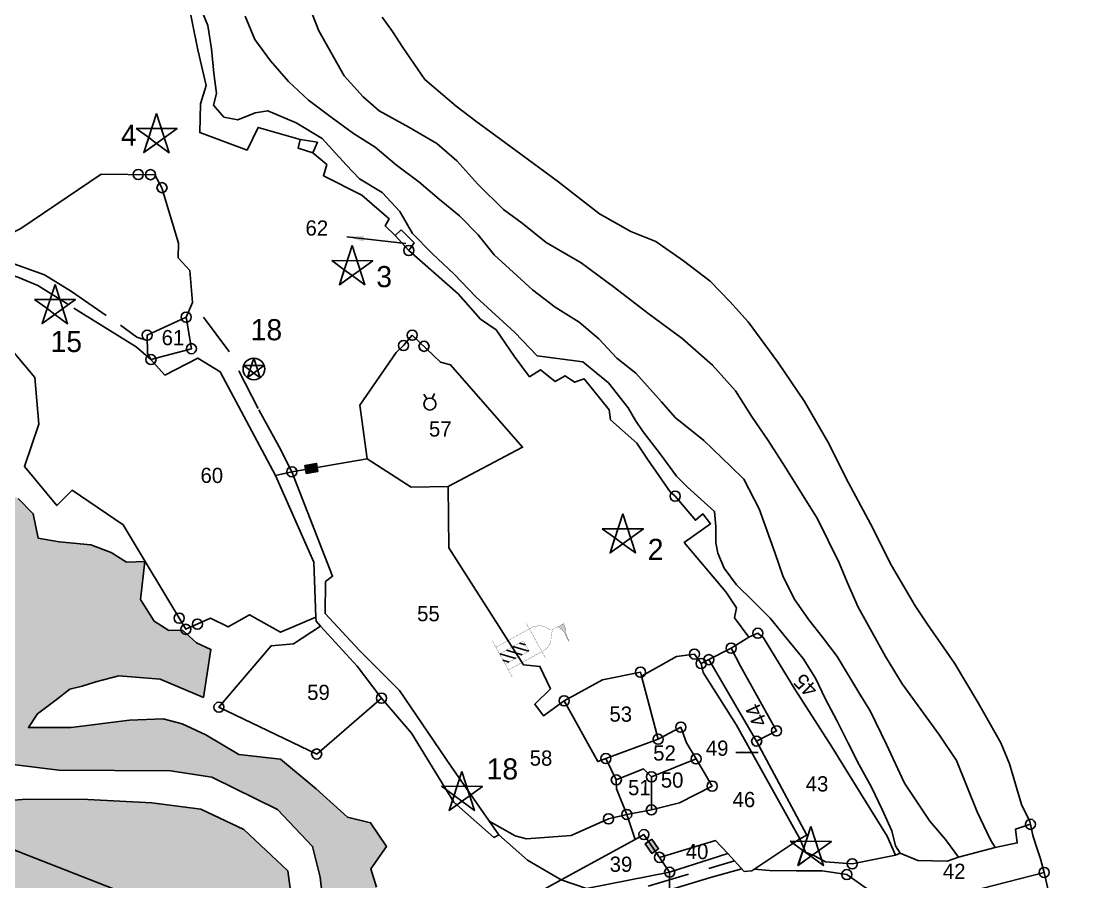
# Model space of a CAD drawing. Header units: metres. Extents: x 309629 to 311632, y 1912406 to 1914453.
# Drawn here: x 310911.5 to 311237.4, y 1912786.3 to 1913049.1 of the extents above; entities that cross this region are included whole.
import ezdxf

# ---------------------------------------------------------------- set-up
doc = ezdxf.new("R2010")
doc.units = ezdxf.units.M
doc.linetypes.add('DASHED', pattern=[0.75, 0.5, -0.25])
for name, color, linetype in [('LINE_CARTTRACK', 2, 'DASHED'), ('LINE_FOOTPATH', 1, 'DASHED'), ('LINE_WATER', 4, 'Continuous'), ('OFF', 1, 'Continuous'), ('POLY_HATCH', 12, 'Continuous'), ('POLY_PARCEL', 6, 'Continuous'), ('POLY_ROAD', 30, 'Continuous'), ('POLY_WATER', 4, 'Continuous'), ('SYM_ARROW', 1, 'Continuous'), ('SYM_STONE', 1, 'Continuous'), ('SYM_WELL', 1, 'Continuous'), ('SYM_WORSHIP', 1, 'Continuous'), ('TEXT_MAPOUT', 7, 'Continuous'), ('TEXT_PARCEL', 7, 'Continuous'), ('VILLAGE BOUNDRY', 15, 'Continuous')]:
    doc.layers.add(name, color=color, linetype=linetype)
doc.styles.add('TEXT_MAP', font='')
doc.styles.get('TEXT_MAP').set_extended_font_data('Kruti Dev 050')
doc.dimstyles.get("Standard").update_dxf_attribs({"dimtxt": 0.18, "dimasz": 0.18, "dimexe": 0.18, "dimexo": 0.0625, "dimgap": 0.09, "dimtad": 0, "dimtih": 1, "dimtoh": 1, "dimdec": 4, "dimzin": 0, "dimdsep": 46, "dimtxsty": 'Standard', "dimcen": 0.09, "dimadec": 0, "dimazin": 0, "dimtfac": 1, "dimtdec": 4, "dimtofl": 0, "dimtmove": 0, "dimatfit": 3, "dimfxl": 1, "dimtolj": 1, "dimtzin": 0, "dimarcsym": 0})

# ---------------------------------------------------------------- blocks, each defined once
blk = doc.blocks.new('STONE')
blk.add_circle((0, 0), 0.8510231522929323)
blk = doc.blocks.new('STONESQUAREFILLED')
blk.add_hatch(color=256).paths.add_polyline_path([(0.6958872628347379, -0.481363590938571), (0.6958872628347378, 0.481363590938571), (-0.6958872628347379, 0.481363590938571), (-0.6958872628347379, -0.481363590938571)])
blk.add_lwpolyline([(-0.6958872628347379, 0.481363590938571), (0.6958872628347379, 0.481363590938571), (0.6958872628347379, -0.481363590938571), (-0.6958872628347379, -0.481363590938571)], close=True)
blk = doc.blocks.new('TEMPLE')
at = {"linetype": 'Continuous'}
blk.add_hatch(color=256, dxfattribs=at).paths.add_polyline_path([(0.2823070738278357, 5.694702453576042), (0.5997007943876049, 5.747528817597754), (0.9523601482808548, 5.71231099857016), (1.393183585423969, 5.729920272603636), (0.4939023840613679, 5.853181545622647), (0.2117758071981335, 6.011659908611307), (-0.1408835466578644, 6.064486272633076), (-0.1493116005539843, 5.551076389589156), (-0.08798509672284283, 5.5538326355815)])
h = blk.add_hatch(dxfattribs=at)
h.set_pattern_fill('ANSI31', color=256, scale=3.600000000000001, style=0)
h.set_pattern_definition([(45, (-94.63405291644858, -100.6524758033455), (-0.3181980515339464, 0.3181980515339465), [])])
h.paths.add_polyline_path([(-0.5113554589450366, 2.324357100333998), (-0.5113554589450366, 0), (0.4937226423062349, 0), (0.4937226423062349, 2.324357100333998)])
at = {"linetype": 'Continuous', "const_width": 0.01800000000000001}
for points in [[(-0.1585163633152824, 4.990351905506088), (-0.1408835466578644, 6.064486272633076), (0.2117758071981335, 6.011659908611307), (0.4939023840613679, 5.853181545622647), (1.393183585423973, 5.729920272603636), (0.9523601482808566, 5.71231099857016), (0.5997007943876049, 5.747528817597754), (0.2823070738278339, 5.694702453576042), (-0.08798509672284283, 5.5538326355815), (-0.1493116005696358, 5.551076389588445)], [(-1.163775716759265, 3.275230194441974), (-1.163595975004139, 3.687303537316609), (-0.9696334814280299, 4.21556644840166), (-0.6346069441922033, 4.550132448412455), (-0.3348460402525966, 4.726220085434591), (-0.1585163633152824, 4.990351905506088), (0.05307894691825155, 4.796655723489835), (0.458636750765141, 4.497306084390743), (0.6878648776374767, 4.356436266396202), (0.8818273712508393, 4.092304446343348), (1.022891414873303, 3.757738446313908), (1.05797730643302, 3.275230194441974)], [(-1.780928830839695, 3.275230194441974), (1.745663197543468, 3.275230194441974)], [(-1.163775716759265, 0), (-1.163775716759265, 3.275230194441974)], [(1.05797730643302, 0), (1.05797730643302, 3.275230194441974)], [(-0.5113554589450366, 0), (-0.5113554589450366, 2.324357100333998), (0.4937226423062349, 2.324357100333998), (0.4937226423062349, 0)], [(-1.780928830839695, 0), (1.780928830839695, 0)]]:
    blk.add_lwpolyline(points, dxfattribs=at)
blk = doc.blocks.new('STONE_CRL_STAR')
for points in [[(-0.0002492065322634573, 0.4291318961297179), (-0.2508818277941671, -0.3413137852373325), (-0.0003520113360977462, -0.159578040554095), (0.2497830573945414, -0.3413204510365517)], [(-0.4052153149589799, 0.1345398071292152), (0.4045207586591459, 0.134599435733378), (-0.2512148547738491, -0.3415828411341977), (-0.1555405012525313, -0.0468012010423422)]]:
    blk.add_lwpolyline(points, close=True)
blk.add_lwpolyline([(-0.1555405012525313, -0.0468012010423422), (-0.0003520113360977462, -0.159578040554095)])
blk.add_circle((0, 0), 0.4273491588586462)
blk = doc.blocks.new('STONE_STAR')
for points in [[(0.01067227488590028, 0.6384779405063341), (-0.3652766570069552, -0.517190581544412), (0.01051806768014885, -0.2445869645193852), (0.3857206707761076, -0.5172005802432409)], [(-0.5967768877541744, 0.19658980700558), (0.6178272226730144, 0.1966792499116536), (-0.3657761974764782, -0.5175941653895393), (-0.2222646671945014, -0.0754217052519266)]]:
    blk.add_lwpolyline(points, close=True)
blk.add_lwpolyline([(-0.2222646671945014, -0.0754217052519266), (0.01051806768014885, -0.2445869645193852)])
blk = doc.blocks.new('MOTWELL')
for points in [[(-1.535137227515406, 2.962388380395851), (-0.8017610100267945, 1.5471760161806)], [(1.535137227515406, 2.962388380395851), (0.8017610100267945, 1.5471760161806)]]:
    blk.add_lwpolyline(points)
blk.add_circle((0, 0), 1.742576925774983)
blk = doc.blocks.new('TEXTARROW')
blk.add_leader([(0.0413775686624831, -0.01204078214539095), (8.67844727001193, -0.01204078214539095)], dimstyle='Standard', override={"dimtxt": 2.5, "dimasz": 2.5, "dimexe": 1.25, "dimexo": 0.625, "dimgap": 0.625, "dimtad": 1, "dimtih": 0, "dimtoh": 0, "dimzin": 8, "dimcen": 2.5, "dimtofl": 1})
blk = doc.blocks.new('235')
at = {"layer": 'POLY_HATCH'}
h = blk.add_hatch(dxfattribs=at)
h.set_pattern_fill('ZIGZAG', color=256, style=0)
h.set_pattern_definition([(0, (0, 0), (3.175, 3.175), [3.175, -3.175]), (90, (3.175, 0), (-3.175, 3.175), [3.175, -3.175])])
h.paths.add_polyline_path([(110.5795165405653, 133.3864538995901), (116.4784760375178, 129.8484268918889), (121.7962595313056, 125.9043965786736), (126.7653345400904, 121.7283645563425), (131.4438215472933, 116.8563274066639), (136.9359578420303, 112.1002917406661), (139.5803201888452, 107.8082594929001), (140.0743226746386, 105.5462425144592), (144.9271624827911, 101.6602123139612), (149.8090610911013, 97.02017687339844), (150.1868283762619, 94.87416012039239), (151.9594238352256, 90.93012980717704), (153.8482544948224, 87.39210279947588), (156.8994400438528, 84.43407943544139), (159.6019199909838, 79.9100454785595), (162.4787527390645, 75.3860115216778), (164.3094657983447, 71.55798269214327), (163.9898189966038, 67.72995386260892), (163.0889933085946, 63.95992514579211), (161.2582802493148, 61.17590337815585), (160.2412193606724, 58.56588320691819), (154.865318266568, 55.37585939201379), (149.1407115705651, 52.99784092989194), (148.356121083189, 51.72183090063187), (141.149509812908, 46.50179055815623), (134.8437242306364, 44.18177346699804), (127.3755808758278, 42.8477633250204), (129.4387643363739, 37.51172275710995), (129.9037080220096, 32.05968196376487), (133.5941900576239, 32.52368538199667), (140.7136249274307, 33.33569073477882), (145.8570527371654, 33.79969415301048), (149.8381256574668, 33.33569073477884), (152.2500147199119, 33.62569255661224), (154.8362594664099, 34.14769608756134), (156.11485243958, 36.23571272784994), (157.625915814016, 38.1497277717401), (162.0138119365324, 38.67173130268928), (165.5880587715147, 37.33772116071164), (169.1041880061802, 35.30770589138662), (171.632315152362, 35.19170440770563), (174.3347950994935, 33.68369266932952), (178.4321032204285, 33.27768936381537), (184.1567099164304, 32.87168605830107), (187.0335426645111, 34.20569620027865), (188.8642557237913, 36.98971796791484), (188.6027265223674, 39.65773825187011), (189.2420230089524, 43.19576525957102), (190.8402627838627, 45.74778531809149), (191.8573236725051, 49.22781221307507), (191.7120296717139, 53.0558410426095), (190.5787306993352, 55.4918596174486), (189.0967261250576, 57.28987317765787), (187.0335426645111, 60.36389676712746), (182.878125592571, 58.73988606156261), (182.209770305828, 60.36389802537359), (180.814942132025, 62.97391693836512), (179.9722340443323, 64.1919255966618), (179.3619963579054, 65.40993425495836), (178.6355234708458, 66.62794291325508), (180.989294932974, 66.45394131685657), (183.5755396794726, 66.45394131685657), (186.1036668256542, 67.4399482660374), (187.2950833983496, 69.12196160081183), (187.6147302000904, 73.70399692865705), (187.7600242008816, 78.05403054738669), (187.382256915721, 80.25804741311028), (186.0746080254962, 84.0860762426446), (184.3020125665325, 86.63809504291883), (178.2868207520501, 92.84414233457505), (176.2321872741718, 93.29336979119807), (176.2321872741718, 94.17325991629747), (176.8925324009383, 97.03290494860467), (177.1126474431935, 101.6523314458163), (176.0120722319166, 107.1516480681273), (173.150578764948, 111.9910467929374), (176.0120722319164, 111.5511011230349), (179.0936807411404, 111.111156667838), (181.9551742081089, 108.4714838631289), (183.2758644616415, 104.5119764781239), (182.615519334875, 100.5524678784131), (179.7107077260116, 94.64215589478431), (185.4856103427579, 93.28210019964204), (189.7628789221267, 99.22595241805222), (190.0287619840001, 107.1973197789548), (186.5722696855305, 111.7144292053288), (180.7228215007904, 114.6372632159932), (174.6074881718241, 116.4972493789292), (169.2898081931835, 118.8886594657295), (163.7062430703168, 119.1543714276615), (163.7062430703168, 123.6714808540355), (162.3768235962443, 129.2514381281378), (157.3250266794771, 134.0342583017384), (152.5391149069355, 136.4256696032442), (148.0190861962674, 138.0199425895426), (143.2331744237258, 138.2856545514746), (139.2449139191569, 137.4885186656782), (137.1178410947598, 137.7542306276105), (138.447262651184, 142.8027639778486), (135.5225364764617, 146.522735089015), (131.0025098481458, 148.3827212519509), (128.8754370237486, 150.2427074148868), (129.4072052298479, 153.4312533874836), (130.7366247039201, 156.8855137514233), (131.4141825542026, 162.249749052354), (130.6895760376817, 167.4997546659388), (125.4361761899654, 172.3876905917714), (120.3639284919673, 174.741142347455), (114.5670721950962, 175.465280508254), (106.958700648099, 175.8273501960061), (99.71263131818615, 175.8273501960061), (95.00268791962458, 175.465280508254), (91.92310762147076, 176.1894198837583), (91.56080540438643, 183.7928760383215), (90.1115902889926, 189.0428828666118), (86.12625340695196, 193.0256457877695), (81.77861222547469, 195.0170278557009), (75.43830156180087, 195.7411660164998), (70.36605386380272, 195.7411660164998), (65.65611046524165, 194.6549581679488), (62.395378017369, 193.9308187924444), (61.85192365056652, 199.7239289376573), (58.77234543476492, 204.6118660781956), (54.78700647037203, 207.6894559946782), (50.07706307181047, 208.4135941554771), (42.81413509221235, 206.2350056609159), (41.91330940420359, 204.6689938098227), (40.54754003055861, 204.3209906170257), (38.77494745469856, 202.8709789913674), (37.99035696732226, 201.5949689621071), (36.97329607868005, 199.7389552891804), (35.89811470661787, 196.8389332961094), (34.91008378709876, 195.7369261214938), (41.1286929688959, 191.5028939864451), (46.62082926363288, 187.4428634477949), (51.73519827320933, 183.904836440094), (58.85463314301526, 176.8867837956552), (60.54005220150424, 174.7987684136129), (61.6442894906213, 173.5807597553162), (63.7655905514839, 170.2167343440135), (66.2356000973491, 168.9987244274707), (70.94314590471004, 165.1706955979364), (75.24386562675187, 160.4146599319385), (78.7890507784723, 156.2386279096074), (81.43341312528719, 155.3686211858615), (89.45367656620601, 150.3805825525019), (96.31158223458758, 144.0005336644472), (102.8788999013873, 138.8964948056528), (104.9130245617748, 136.5764777144943)])
h.paths.add_polyline_path([(135.2908206499444, 130.468751567078), (137.9321990746573, 132.0085608043837), (141.6741527106476, 132.4485064742862), (146.5166794755628, 131.348642906883), (149.3781729425311, 129.3688892143803), (153.1201265785212, 125.629352842268), (155.5413899609789, 117.4903646299538), (155.101159876468, 111.7710745653387), (163.0252951506068, 109.5713474305324), (165.8867886175753, 108.691457305433), (168.9683971267991, 106.0517845007239), (171.1695454670016, 102.0922759010132), (170.7293153824908, 99.01265864110749), (170.0689723380765, 95.2731234837006), (172.4902357205342, 92.41347845139329), (176.0120722319166, 89.99377908898828), (178.8735656988852, 87.13413405668075), (181.5149441235981, 83.17462545697006), (182.615519334875, 77.2353631647568), (181.7350591658533, 71.29610087254332), (177.5528775277048, 68.21648361263762), (177.3327624854492, 65.13686635273164), (179.313795783396, 60.51743985552001), (180.4143709946729, 54.57817756330677), (179.9741409101621, 49.51880661089831), (177.1126474431935, 44.89938011368672), (169.6287422535656, 41.15984374157438), (162.1448370639373, 42.25970730897781), (163.6856402773734, 42.91962520647854), (167.2074788711078, 44.01948877388189), (170.5092003402351, 45.77927023878595), (174.0310389339697, 48.63891527109358), (175.7919571896609, 52.15847820090174), (176.0120722319166, 55.45806890311154), (175.1316141452471, 61.39733119532484), (173.5908088494589, 68.21648361263759), (174.9114991029915, 69.31634718004084), (177.1126474431935, 71.95601877004422), (177.9931076122157, 75.47558169985264), (177.5528775277048, 78.77517240206242), (176.6724173586827, 82.2947353318707), (174.2511539762254, 85.81429826167887), (171.3896605092568, 89.33386119148736), (166.9873638288527, 90.65369698648897), (164.3459854041398, 92.63345067899172), (164.566100446395, 95.71306915360307), (164.3459854041398, 99.67257653860818), (162.8051801083516, 102.7521950132195), (159.2833435969692, 106.9316758405287), (153.1201265785212, 109.1314017606298), (149.5982879847866, 111.3311288954364), (151.1390932805746, 111.9910467929374), (152.4597814517549, 114.8506918252447), (152.4597814517549, 117.7103368575522), (150.4787481538083, 122.7697078099607), (147.3971396445845, 125.4093806146695), (142.3344978374139, 127.1691620795737), (135.5109356921998, 127.6091077494762), (134.8505926477858, 128.4889978745755), (134.6304776055304, 128.928943544478)], flags=16)
h.paths.add_polyline_path([(116.7408938270109, 179.2670098002411), (121.6319893752907, 178.5428704247367), (129.4215130720061, 174.741142347455), (133.5880021037651, 170.3963097385454), (134.4937607700042, 166.7756152904344), (135.0372172191592, 162.2497490523543), (135.3995194362433, 158.9911242919952), (134.7248852084888, 155.5569515123518), (138.447262651184, 155.2912395504195), (139.3478613199932, 157.3986364551868), (139.8418638057869, 161.0526636883226), (141.0332803784818, 162.2126722339017), (141.1785743792734, 165.634699016168), (140.51021909253, 167.7807157691741), (142.3409321518102, 170.4487347948832), (140.4521014922134, 173.2327565625194), (137.6915039447658, 173.8707615771493), (134.0010219091504, 177.2347869884521), (129.7293581041636, 180.7148138834357), (124.8184006956949, 181.2368174143849), (120.8954453757101, 183.5568345055433), (118.076730227946, 184.8328445348034), (115.8402202649125, 185.4134741214855), (111.8548833828719, 185.2324392776095), (104.9711183523955, 184.3272662729344), (99.89887065439734, 184.3272662729344), (100.9857793880026, 185.9565786531139), (103.1596010199173, 187.585889818588), (104.7899662026771, 188.8531337257205), (106.2391792357189, 189.2152021987672), (107.869544418479, 189.7583067303954), (110.5868204171961, 190.4824448911943), (115.4779180478281, 190.1203764181475), (120.6048573741277, 187.9648682369902), (121.4475654618204, 193.6489119976973), (119.7330904862765, 194.4029172377623), (118.0767331110496, 195.9109289761382), (116.4784933361388, 195.8529276051747), (114.7058978771752, 196.9549360380365), (113.1076581022644, 199.5069560965567), (113.6016605880582, 204.0309900534387), (111.422241926879, 203.9149885697577), (109.5915288675987, 205.0749971153369), (107.1796398051533, 205.9450038390828), (103.4310401692219, 206.2930070318796), (100.9610335064599, 206.6990103373939), (100.3507958200335, 209.5990323304648), (98.57820036106979, 211.397045890674), (96.1081908152046, 212.5570544362533), (93.63818126933938, 213.3110596763181), (90.64511332062557, 211.8030479379422), (87.0127488853268, 214.5290695928609), (85.41450911041599, 217.2550899895337), (83.46756085050309, 220.0391117571696), (81.23002458900737, 222.3011287356105), (78.23695664029356, 221.4311220118648), (75.88318517816452, 221.8371253173789), (73.12258763071712, 222.0691270264947), (69.75175239684268, 219.1691050334239), (65.59632667559202, 220.0391117571696), (60.74348686743989, 219.9231102734886), (56.18123506087021, 219.5751070806919), (52.72322630962466, 218.47309864783), (51.47369213661297, 217.9510951168811), (50.10792276296758, 216.1530815566714), (46.50461712782759, 211.6870477125073), (45.08073015386663, 210.4110376832473), (45.18596544117828, 209.3187683748574), (50.62051743861293, 210.9480795403315), (54.60585432065363, 211.1291143842075), (58.41004113532836, 209.6808368479042), (60.76501283460924, 207.6894559946782), (62.39537801736893, 204.9739357659479), (63.84459313276302, 202.2584143225118), (66.01841268232558, 198.8187559329824), (69.27914304784531, 197.7325480844313), (75.98175801095562, 200.9911716300846), (80.5105513421513, 201.896345849465), (86.66970777375445, 201.5342761617128), (91.37965325466826, 198.6377210891064), (94.45923147046983, 194.8359930118247), (95.90844658586366, 191.39633340759), (96.08959873558206, 187.4135704864323), (95.72729443614548, 184.3359805699497), (96.08959873558206, 180.172182804916), (103.5168181328609, 179.2670098002411)])
h.paths.add_polyline_path([(206.2476870641485, 103.2116367058561), (205.7159188580495, 101.8830744667847), (204.1206163221036, 95.77169326881769), (201.9935434977065, 103.2116367058561), (198.5370511992369, 107.7287449175246), (196.6758635190654, 108.2601688413888), (195.3464419626412, 106.4001838931583), (195.8782101687402, 103.211636705856), (195.8782101687402, 99.2259524180522), (193.4852542824696, 96.03740523075004), (189.561681343107, 92.32213880362588), (192.3803964908711, 90.2921235343008), (195.4896996402177, 89.8861202287867), (198.4827675889314, 90.35012364701834), (207.1132658331733, 90.75612695253244), (211.4430443553738, 90.75612695253244), (212.1695172424334, 93.13414541465458), (213.5352866160783, 94.87415886214629), (215.8890580782067, 95.80216569860953), (215.9471756785233, 99.97819772094087), (213.0994017306012, 105.9522433034812), (208.6824468079263, 114.6523092826941), (207.8397387202335, 116.6823245520193), (200.6331245668489, 121.9603650072122), (195.7802847586968, 122.5403699091248), (191.0436801511778, 124.1063817602183), (189.4163786930053, 125.324391676761), (185.086600170805, 127.7604102516004), (182.3260026233575, 129.7904242626794), (181.2508212512949, 130.6604309864253), (174.3057420655418, 136.2284745216975), (173.8698571800646, 139.1284965147686), (170.4118455457156, 139.7085001584351), (167.6221891981094, 142.7825237479046), (164.222295164077, 147.2485575920689), (161.2873448156797, 147.7705611230181), (162.7693493899574, 152.6425995309428), (159.0788673543425, 152.1205959999938), (155.6789733203095, 153.7446079638046), (150.0706018249393, 154.6726148002679), (145.5664705017898, 153.5706063674063), (143.3870518406106, 153.5126062546888), (142.4355210734007, 150.5084193768191), (147.4873179901681, 147.8512961133813), (154.6661877313327, 145.7255979885131), (160.7815189779467, 139.6142167905464), (165.035664626741, 133.7685463398064), (167.6945035748854, 126.3286029027679), (171.9486492236801, 124.2029047778997), (178.0639804702937, 128.7200129895682), (186.5722696855305, 123.4057676773978), (193.7511394266954, 119.4200846042993), (200.3982388794084, 116.2315374169971), (203.3229629717785, 112.511565091125), (205.1841506519499, 108.7915939799586), (206.2476870641485, 105.0716216540866)])
h.paths.add_polyline_path([(72.72189678964241, 317.213082668605), (76.20999360899532, 319.845810407402), (77.14797096868188, 323.8241556085477), (76.64967265867608, 327.7439961402854), (75.90551481475813, 331.6699655888281), (74.53453278998904, 333.7063777813798), (71.25055104899724, 335.1064118715226), (69.09778296090725, 333.7729101655844), (72.00910057163105, 328.5251270954766), (70.79220724725272, 323.6606993645335), (66.96768626307191, 317.9276236075806), (63.83853348777964, 313.4106538723364), (57.92790995928676, 309.4148741674015), (56.54181328297501, 308.2618053369047), (63.01970861167457, 305.7460869369233), (65.21809232766459, 307.6767548680882), (67.12335379409751, 310.3094838651314), (68.73549877718006, 312.5326764015815), (71.34424326337832, 314.1123137998072)], flags=17)
h.paths.add_polyline_path([(29.65104641019026, 269.6589102882619), (29.21612448128151, 263.7865448321715), (28.52536748035708, 257.7099245101965), (28.34628062346383, 253.1652263774389), (28.57653391813936, 251.8375615705977), (28.14161487233423, 247.3439280979956), (28.32070172922792, 244.6375338241572), (28.6021243447895, 241.2162443741116), (29.19055135325242, 236.6715462413544), (28.90913162079414, 231.8715273243122), (28.98588271901964, 226.6119314988557), (28.6532994318824, 221.50552839562), (28.26954394075574, 216.1948679100071), (28.54908965594041, 215.5312638782555), (31.71476036177984, 216.81837541295), (33.79952337096819, 217.3195300506992), (34.83389284569249, 218.9708969659658), (37.1525066750719, 222.7775859003707), (37.98058110909528, 225.4257166992415), (38.64304190572511, 229.5634225908591), (38.47742826833178, 235.3562096244182), (37.15250667507189, 240.1559482157534), (35.49635364232108, 245.4522098134951), (33.17774189529273, 250.0864399262245), (31.19035950540298, 253.2310961609128), (32.68089681840816, 253.0655876823068), (34.99950856543683, 252.0725380253775), (38.31181254858615, 249.5899157051127), (40.29919493847592, 247.2728006487478), (42.12096160862005, 242.8040790146242), (43.61149892162553, 236.8457835024594), (42.61780668550455, 225.0947009567356), (39.74617853013342, 218.749042085869), (44.40674704909497, 216.2918283552954), (45.72577554882672, 218.5150208917455), (48.62763940147896, 221.5572850911356), (49.47767922136745, 225.0675891622802), (48.80350871486826, 227.0567617628528), (49.57364609129468, 236.0182423241358), (48.74556957491927, 244.2936528926655), (41.78973225148138, 252.4035549825892), (36.65565951583538, 254.7206700389538), (44.27395971825537, 253.5621119034188), (49.57364609129469, 249.9209314476186), (51.72664211857774, 245.9487352493124), (52.55471863495314, 241.1489966579773), (52.72033435469871, 237.0112919810651), (52.22348927781422, 231.8805376472238), (52.09271514567412, 228.2644970258508), (55.01760007348368, 229.3384602269568), (55.9848870633331, 230.9766022945906), (58.44707474940788, 234.6624216322048), (58.53500940610229, 236.7100989021853), (58.91606342925115, 238.406746897473), (59.61954644901652, 244.4912740380068), (59.12124813901028, 247.0069924379882), (58.35914297581667, 248.6451345056219), (56.83493264942859, 250.4587918397251), (54.16756601980209, 252.7404903038291), (51.91056016038284, 253.910591241462), (57.50910315592771, 256.1337837779122), (59.35574247893187, 259.5270785102411), (61.55412331181877, 265.0265551819587), (62.05242162182503, 268.302839317226), (59.97128795889876, 270.175001320737), (59.03331059921219, 275.908499186578), (56.68837008309811, 279.3602985883149), (54.69517107686715, 283.0461191841753), (52.29160841732482, 284.5672506547471), (53.61063980016022, 287.3754936600137), (56.10213711639745, 289.0721403970551), (58.06602360936267, 292.6994550652616), (56.74699510963045, 296.7948108634689), (58.59363443263464, 299.1935186663886), (56.62974793966945, 302.7038227375333), (53.8744437702444, 306.4481467445553), (50.10502489752719, 303.8555280156514), (47.67123824877081, 300.9021247272218), (43.84671726459038, 298.4699102543975), (37.06688451616294, 296.558885811884), (29.90687283289525, 293.046235242839), (29.62545310043696, 289.8292019169228), (29.49753556442924, 286.0504636205281), (28.90911432217307, 281.8632143341201), (29.24170337551733, 277.6759637894663), (29.36962379462831, 272.0078557157507)])
h.paths.add_polyline_path([(67.16951516420704, 368.7708582825192), (66.69126595592752, 371.3800115221868), (67.23328364738018, 374.8164565466352), (68.34920327187183, 378.6983672493666), (67.93471966366133, 382.0711752185218), (67.39270485531233, 383.5984846774973), (68.18979071324976, 384.6166914028961), (70.8361078042362, 384.9348817123466), (72.97229144535638, 386.9712939048984), (75.87367670282765, 391.2350319723739), (75.45919597772127, 395.053304361566), (75.80991398586185, 396.6442521340808), (76.98959921042295, 398.8079396954649), (80.01851855113689, 400.3988874679796), (82.34600475867305, 402.1171093510817), (84.92855624958926, 403.8989708059674), (88.59514024030791, 403.389868072391), (90.22119331466594, 404.0898857465854), (90.95451068943021, 405.1717295272776), (93.60082778041665, 405.7444705743933), (95.8007799047104, 405.1717307855238), (99.72243206191328, 404.4717143695754), (102.0499182694486, 404.598990996654), (104.3136359938119, 404.6626293101936), (106.5773537181749, 404.5353539413609), (108.0758727092904, 406.6354044474522), (109.5743917004056, 409.2445576871194), (112.1569431913227, 412.2355382915305), (115.058328448794, 416.8811037237499), (115.9191799068008, 418.4084131827253), (118.5798779180359, 424.3318382659875), (119.884646587866, 426.374400765528), (119.7567290518582, 427.344617984266), (118.3496275064637, 427.446747304577), (116.9425259610686, 427.7531327490172), (110.3675161741365, 430.5105916830117), (103.7925063872041, 433.1659225549402), (101.1573872702043, 433.9318836495486), (96.8337439922484, 430.5616576014124), (96.60349358067606, 428.6212244221826), (99.62237107190549, 424.17865435149), (101.924909784871, 417.0296900069591), (102.0016608830965, 413.7615920208877), (100.1340527483498, 411.2083917275156), (97.03842704199846, 409.5743427344798), (91.79377058533919, 407.8892303395348), (86.5491141286801, 406.2041179445899), (80.9974532791189, 403.8041091151916), (75.34345667088913, 402.3232528443762), (69.68946006266088, 401.5572930080139), (68.38469427593414, 401.0977173578456), (66.00541311405361, 397.1657875974765), (62.70511877346981, 392.9274736509132), (59.09782003998418, 387.6168144235475), (56.87204107455409, 383.1231796926995), (56.23245051141207, 378.0167765894635), (55.38819131403716, 373.6763345808351), (53.98108688553924, 371.9912221858903), (51.24363200986998, 370.3061097909418), (49.27368811645647, 369.0805730461684), (47.5084157403785, 369.284830428544), (46.81765873945419, 367.497588713288), (46.28040393498077, 365.9146043804077), (45.53847761317047, 364.0252358613334), (44.540716219345, 360.3996890289123), (43.38945262906915, 356.9273349187117), (41.11250434275762, 352.6890209721477), (38.98905825288794, 348.7060265516241), (36.71210996657192, 345.2847371015787), (35.61201281407831, 342.8336636120251), (34.9212558131544, 339.2591814397597), (34.0258272948936, 334.6123552449376), (33.7444075624353, 329.505952141701), (32.90014836506046, 325.420829659112), (32.20939136413654, 320.8250668661991), (31.36513216676074, 318.0676091904481), (30.41853721071858, 314.8505758645356), (29.90686706668792, 309.7952374214544), (30.13712036136396, 308.3654445525484), (30.46970941470819, 304.5867062561534), (30.54646051293319, 300.0420081233958), (30.00920570845986, 296.9271016012986), (29.52311734176872, 295.4973087323924), (38.63145986263321, 299.3385582804062), (45.06361058896857, 303.3343392000461), (49.06197258419509, 306.1140116685688), (51.49575923295147, 308.546226141393), (54.27722998615194, 308.7199557465947), (58.97096019026707, 313.0631946619326), (63.66469039438152, 317.5801643971782), (66.62000215862804, 326.0929138373579), (67.14152935647027, 329.0463159110818), (64.77823452556684, 331.0972270582045), (61.81308655112979, 329.1880914927315), (57.41318806875005, 327.6607832920022), (55.78713787749574, 329.3790064333496), (54.92628930259254, 331.8608843041843), (54.70310826079776, 334.0245718655688), (53.58719151940932, 336.188259426953), (52.79010854457555, 338.6064989842487), (51.54666060304862, 339.9428947608521), (51.19594547801128, 341.3429275927487), (50.46263098635018, 342.6156850558127), (52.79011719388602, 343.3793397853002), (54.28863618500123, 344.5248218795316), (55.65961820977099, 345.4157532360982), (55.69150245135734, 347.643079111022), (56.58423815095054, 352.3522828567804), (57.98710730041014, 354.8341619858616), (59.86822565814918, 355.7887303977211), (59.26244236662706, 360.1797438340291), (60.37836199111873, 361.834328661837), (62.83337939879353, 362.5343463360314)])
h.paths.add_polyline_path([(57.41819178092919, 363.8720819711409), (56.20129845655083, 364.9144596023514), (57.41819178092922, 366.4780260491667), (59.33045331419571, 368.3890517063859), (60.89502866066569, 370.9949945697067), (61.76423996295193, 374.122127463338), (61.59039686955384, 377.7704491725744), (61.76423996295195, 380.8975808515004), (62.98113120497788, 383.677254534728), (64.19802452935619, 386.804386213654), (66.80565427151078, 389.5840598968819), (68.89175681582333, 394.7959468382285), (69.68946006266106, 398.6179981526668), (70.80401626673739, 399.6603757838773), (71.67322548667156, 400.1815645994825), (73.58548701993804, 400.1815645994825), (73.06396190444794, 399.1391869682722), (72.36859369555964, 398.0968093370616), (71.67322548667154, 394.1010284174217), (69.2394388379152, 390.6264375280927), (64.89339273824453, 385.0670913763422), (64.71955172719845, 382.2874176931142), (64.89339273824454, 375.511964304952), (62.11192198504389, 368.7365109167895)], flags=16)
h.paths.add_polyline_path([(54.46288001668267, 363.6983523659392), (54.63672102772853, 360.0500318714082), (54.81056412112685, 356.9228989777766), (52.55061848341619, 349.9737159844126), (48.37841339479156, 344.5880994378643), (47.68304726825568, 341.8084257546363), (49.07378160367965, 338.5075644705087), (51.33372724139031, 329.4736262147237), (52.02909336792618, 323.5668208525701), (49.59530671916964, 318.00747470082), (44.901576515055, 312.1006681239608), (41.59858064636433, 311.5794793083555), (40.72937142643036, 312.621856939566), (41.94626475080847, 314.5328825967852), (43.68468319067706, 316.6176378592064), (46.11846983943309, 319.7447695381318), (47.33536316381149, 321.8295248005527), (48.55225648818964, 333.1219479239604), (47.33536316381149, 337.6389164445002), (45.24926061949917, 341.4609665442329), (45.24926061949918, 344.2406402274607), (47.68304726825565, 347.0203139106887), (50.81220004354804, 352.405930457237), (52.20293646132428, 366.9992148647721), (53.76751180779457, 365.4356484179566), (53.76751180779456, 365.0881892075531)], flags=16)
h.paths.add_polyline_path([(124.6606286229635, 399.8329233344163), (128.0967632679685, 406.2459621772464), (127.9628892401333, 411.1448112932973), (127.9182645641886, 413.1934209236459), (130.1941461022102, 412.837140987933), (133.9872839209801, 414.7076106504261), (138.4051700860869, 417.023430232558), (141.7520553792015, 418.9829698789788), (143.0461853971233, 424.1490289468143), (143.8048135374984, 428.6915981271525), (143.6983255148868, 430.9233162781378), (140.7238900125926, 424.5590938234621), (138.1978093483891, 421.292160477714), (133.7400200634623, 418.7677122041275), (130.6195673557783, 417.4312398030593), (127.2019296675306, 416.5402569876417), (125.2702210468067, 415.9462696587354), (124.8244435759607, 415.0552880580233), (124.5272565130442, 411.7883547122752), (124.3786640227622, 409.1154086954332), (123.6356994889997, 406.1454696214907), (120.6638392715978, 401.6905604032244), (116.9490166027856, 398.423627057476), (112.9370068710571, 395.89917878389), (111.4962137133321, 394.0433743790832), (113.3258427256969, 391.1931348933808), (115.9141027615401, 390.3024350540989), (119.0378617918268, 392.1729047165909)])
at = {"layer": 'LINE_CARTTRACK', "ltscale": 10}
for points in [[(92.69675808624633, 240.209467942945), (93.66033503661947, 240.0036688225211), (97.49054668327426, 239.2995291340681), (101.5601481795907, 237.8661011921483), (104.7477939002938, 235.9045684838886), (110.5687106686541, 231.9563545023552), (112.5216154203945, 230.5229265604353), (113.7553041539839, 230.1704556541746)], [(114.2046242043589, 227.8935004594327), (112.4334241674883, 229.4164236724662), (109.3087771413243, 231.3276617671902), (104.4454197716109, 234.3202592178538), (100.7916021631822, 236.6087157218183), (98.41032012747337, 237.5894833341943), (95.92824191036516, 238.3439201526751), (93.34537039495945, 238.6708426901337), (90.47211019242823, 239.0612306843041)], [(130.9372314316265, 214.7124614799832), (129.4174380197978, 217.6472400053692), (126.8975623158281, 222.1738571415165), (123.407542466442, 228.9386361680922), (119.0885092709796, 234.6747423781205)], [(173.3075309075712, 165.8994969101584), (183.5284833642898, 168.9155854293238)], [(184.4023766980266, 167.9776342197989), (180.6880625132767, 166.9294355222933), (175.8666028284982, 165.4624628110967)]]:
    blk.add_lwpolyline(points, dxfattribs=at)
at = {"layer": 'LINE_FOOTPATH', "ltscale": 10}
blk.add_lwpolyline([(185.8849388203603, 167.9606541224158), (187.6814509812452, 167.8173546376706), (190.8498375705803, 167.787241033504), (193.9126131956732, 167.7872397752578), (196.8245131316025, 167.3656417674481), (199.4044871279921, 165.5587915448036), (201.1395561118234, 163.3905705226825), (203.0379554586487, 160.4639945503007)], dxfattribs=at)
at = {"layer": 'LINE_WATER'}
for points in [[(132.6524098844238, 269.9962133561337), (133.889644737912, 266.8608188126163), (136.8923710833446, 261.5611692387188), (139.1861192137444, 259.0916989327811), (141.0906253070611, 257.4546339238182), (144.607705965881, 255.5401004825305), (147.9301656061593, 253.5978201980101), (150.2795230368324, 251.5722993837924), (152.7956968359103, 248.8253606455298), (155.8262249483764, 245.8287003181749), (158.0643666616065, 244.2193821524445), (160.8863743135657, 241.9441397491344), (165.0707262122137, 239.5579099728941), (169.0326553252867, 236.6722370184693), (172.9667826713271, 233.6478298478819), (177.0399246187394, 230.6789163637595), (180.6404163448656, 227.5435218202422), (183.4068175796551, 224.5191146496547), (185.3113236729714, 221.5502011655324), (187.299240833594, 218.6645282111074), (189.2871579942162, 215.5846273540551), (193.1517765980188, 209.4248256399503), (195.765260906368, 204.2361634389829), (196.6966619069754, 201.9331741924402), (198.0173049446662, 198.9920075515502), (201.2980633759466, 193.1929147994679), (203.2859805365692, 189.9742797262531), (207.7344650791006, 183.8977185418457), (209.7223793566195, 180.9010582144908), (212.1968461804927, 174.8522438733162), (213.8233230710648, 171.5503682704039), (214.3654820345887, 170.6347224437318)], [(210.0421126514652, 169.4971018711997), (208.4851445031309, 171.5503682704039), (206.6362448269842, 173.7146233007841), (203.6057167145186, 178.2096144209395), (201.4370808604226, 182.76009922756), (199.4908735581084, 186.7556471695304), (198.1424258702809, 188.9199021999107), (195.5567433289648, 193.1374248877412), (193.8329559291219, 195.4404141342839), (192.2064790385498, 197.4659349485016), (190.4548898716739, 199.9631520976718), (189.1064421838464, 202.6823439927018), (188.1472394162056, 205.4015358877318), (186.2566356479579, 210.5624512454669), (184.4216354137757, 214.0863015942391), (182.8785667074062, 215.5568855438071), (179.6534175763991, 218.609040815873), (176.2614491938825, 221.328232710903), (174.6349723033109, 223.187272465726), (171.5766395407086, 226.5723898565818), (169.3106931773418, 228.3204422384747), (167.1837614153469, 230.5956846417848), (164.8344068677775, 232.537964926305), (162.0123992158183, 234.3137641514304), (159.329409048335, 236.3670318088807), (154.7697145545681, 240.4735671237813), (152.8652084612518, 242.8320500567891), (150.6548685150547, 245.0517987736341), (148.2221057832826, 247.021825901387), (145.8171448185435, 249.0750935588371), (143.1619564180933, 251.0173738433575), (140.6179808519819, 253.1538820305052), (138.0462006357338, 254.7632001962359), (135.3910122352836, 256.6499867942912), (132.7080220678004, 258.6477607652764), (130.3308628700943, 260.8675094821215), (128.203933991203, 263.2814861015943), (126.3133302229548, 265.8064500939968), (125.1595035536693, 268.5533888322593)], [(119.6962155925348, 269.9129866671435), (120.7388294274815, 267.4435163612059), (121.1975802068027, 264.6965776229433), (121.4895117346155, 261.8109046685183), (121.8231473545297, 259.3969280490458), (121.4478076425144, 258.0095846291752), (122.7128442630355, 256.5944943660722), (124.3671229206407, 256.3170259337473), (126.3828418482963, 257.1216843874895), (127.8981059045291, 257.3991528198144), (131.2761719619771, 255.9840625567113), (134.3484041665438, 254.152769645121), (137.198213585536, 251.0451219448362), (138.7968858259715, 249.4080569358732), (141.4520742264222, 247.7709919269103), (143.5790059884166, 245.551243210065), (145.0942700446494, 242.9707855311974), (147.4158228251858, 240.6123025981899), (150.0432094586031, 238.1705791354848), (152.6149896748511, 235.4791340836873), (157.2302905857873, 231.3171050823216), (159.913280753271, 228.5424195008268), (165.2931662964093, 227.8764952632471), (168.3653985009764, 225.3792781140769), (170.7147530485458, 222.4381114731871), (171.5905505150872, 220.9397806803865), (172.4663450985254, 219.607930946981), (174.509865793214, 217.0274732681135), (176.4421765366669, 214.3915219027808), (177.7628195743578, 213.0874190126078), (180.9740663802968, 210.2294929014154), (181.1269833067372, 208.45369367629), (181.1408827487021, 206.5391602350021), (181.3772107424488, 205.2905522895401), (182.1417924915477, 203.5424999076472), (183.6014530137145, 201.5724727798945), (185.5893701743366, 199.6579393386066), (187.6050891019922, 197.6324185243889), (189.5373998454452, 195.3294292778462), (191.5253170060678, 192.9154526583736), (193.0127792952676, 190.5847165685984), (194.1944077315861, 188.1152462626608), (195.5706571864471, 185.5902822702583), (196.8634955740017, 182.9820777481582), (198.2119432618292, 180.3461263828256), (199.699405551029, 177.7101750174932), (200.9644421715502, 175.0742236521605), (202.1460706078692, 172.549259659758), (202.5492149700212, 170.8012072778652), (203.10527337551, 169.9410538794118)], [(141.3648689949123, 268.5174608728153), (142.6092424126623, 266.8477355695577), (143.8536158304123, 264.9484231314705), (146.4469328297914, 261.191541828264), (150.190510099429, 258.019064255373), (152.5014876563341, 256.2658530644264), (157.2698381164719, 252.8429165702221), (162.2055037219202, 249.2321365141561), (167.203905659489, 245.3708975367767), (170.9056548635749, 243.3046133233115), (173.8649616703251, 242.1566776491643), (177.1798041511611, 239.8816768291072), (180.3482484025658, 237.4814465483937), (182.6801399922469, 235.0812162676802), (184.8656362356005, 232.6809859869666), (188.4000731774795, 227.9431395267447), (191.5789744452727, 223.3096532571878), (194.3605148565312, 218.5509375269746), (196.8074365095827, 213.6878628643422), (199.4216675417379, 208.8665305164313), (201.9522424427896, 203.9408417525935), (204.7756109195998, 199.182124764134), (206.2918638803326, 196.927995730561), (209.4498539984529, 192.4406094498984), (212.2732224752635, 187.765378349128), (214.9711067554185, 183.048404933636), (216.0063427285131, 180.5646887652333), (217.4493994576337, 175.7642282038062), (218.442807365177, 173.7396863050626), (218.5201338200523, 173.4098229738319)], [(154.4881827815023, 173.4890867312607), (157.5682652764663, 171.7489497045742), (158.8864692085976, 171.4027546114385), (164.1939744384144, 171.8181897297984), (168.5995497515819, 173.8261215216351), (170.7514953195268, 174.3640720637907)], [(220.1682006536685, 167.728677226529), (221.109323479272, 163.7213370020092), (220.9942991821081, 161.3419785077795), (220.0950073051599, 156.9798216877737), (218.923835885229, 152.7428943284244), (218.0454580410565, 148.1720209018267), (217.8572346291771, 143.9350935424775), (218.0663749569358, 139.7607815425795), (218.8611024362117, 135.7116990033383), (219.4780606368927, 133.3949558685599), (221.7785840605134, 128.9910567338325), (223.169352824591, 126.50734056543), (226.0136324510736, 121.5816518015922), (228.5442044690217, 116.71857713896), (229.2657328335822, 114.4435763189031), (230.154570577246, 112.0224742517057), (231.8485928165733, 107.2220136902786), (232.9988530868318, 105.1139859038458), (234.7451575249956, 102.6720133084109), (237.3593856740472, 98.01765273587807), (238.2900514832627, 95.57568014044296), (238.8965555506593, 94.51123161223086)]]:
    blk.add_lwpolyline(points, dxfattribs=at)
at = {"layer": 'OFF'}
blk.add_lwpolyline([(130.9372314316265, 214.7124614799832), (129.0072413621218, 214.2658796603115)], dxfattribs=at)
at = {"layer": 'POLY_HATCH'}
for points in [[(120.6048573741277, 187.9648682369902), (121.4475654618204, 193.6489119976973), (119.7330904862765, 194.4029172377623), (118.0767331110496, 195.9109289761382), (116.4784933361389, 195.8529276051747), (114.7058978771752, 196.9549360380365), (113.1076581022644, 199.5069560965567), (113.6016605880582, 204.0309900534387), (111.422241926879, 203.9149885697577), (109.5915288675988, 205.0749971153368), (107.1796398051533, 205.9450038390828), (103.4310401692219, 206.2930070318796), (100.9610335064599, 206.6990103373939), (100.3507958200335, 209.5990323304648), (98.57820036106978, 211.397045890674)], [(96.08959873558206, 180.172182804916), (103.5168181328609, 179.2670098002411), (116.740893827011, 179.2670098002411), (121.6319893752907, 178.5428704247367), (129.4215130720061, 174.741142347455), (133.5880021037651, 170.3963097385454), (134.4937607700042, 166.7756152904344), (135.0372172191592, 162.249749052354)], [(130.7366247039201, 156.8855137514233), (131.4141825542026, 162.249749052354), (130.6895760376817, 167.4997546659388), (125.4361761899654, 172.3876905917714), (120.3639284919673, 174.741142347455), (114.5670721950962, 175.465280508254), (106.958700648099, 175.8273501960061), (99.71263131818614, 175.8273501960061), (95.00268791962458, 175.465280508254), (91.92310762147076, 176.1894198837583), (91.56080540438643, 183.7928760383215), (90.1115902889926, 189.0428828666118), (86.12625340695195, 193.0256457877695), (81.77861222547472, 195.0170278557009), (75.43830156180093, 195.7411660164998), (70.36605386380279, 195.7411660164998), (65.65611046524123, 194.6549581679487), (62.39537801736901, 193.9308187924444), (61.8519236505665, 199.7239289376573), (58.77234543476493, 204.6118660781956), (54.78700647037203, 207.6894559946782), (50.07706307181047, 208.4135941554771), (42.81413509221238, 206.2350056609159)], [(120.6048573741277, 187.9648682369902), (115.4779180478281, 190.1203764181475), (110.5868204171961, 190.4824448911943), (107.8695444184789, 189.7583067303954), (106.2391792357189, 189.2152021987672), (104.7899662026771, 188.8531337257205), (103.1596010199173, 187.5858898185877), (100.9857793880026, 185.9565786531139), (99.89887065439734, 184.3272662729344), (104.9711183523955, 184.3272662729344), (111.8548833828718, 185.2324392776095), (115.8402202649124, 185.4134741214855), (118.076730227946, 184.8328445348034)], [(141.1785743792734, 165.634699016168), (140.51021909253, 167.7807157691741), (142.3409321518102, 170.4487347948832), (140.4521014922134, 173.2327565625194), (137.6915039447658, 173.8707615771493), (134.0010219091505, 177.234786988452), (129.7293581041636, 180.7148138834357), (124.8184006956949, 181.2368174143849), (120.8954453757101, 183.5568345055433), (118.076730227946, 184.8328445348034)]]:
    blk.add_lwpolyline(points, dxfattribs=at)
at = {"layer": 'POLY_PARCEL'}
for points in [[(88.8178448833969, 238.9415546134189), (90.47211019242823, 239.0612306843041), (98.72484653740139, 243.3208258244474), (108.1953312196342, 249.8053884091928), (114.56561182716, 249.763005647201), (115.4149827670371, 248.2372262154961), (117.3897673912256, 241.6678981067673), (117.3685333339613, 239.9302048651036), (118.7487614716492, 238.4468081953905), (119.0885092709796, 234.6747423781205), (118.3453086174231, 232.9370491364568)], [(143.0276210936986, 242.7191136606336), (144.6535473115023, 240.9373906128192)], [(114.2046242043589, 227.8935004594327), (113.8011742332365, 228.6140074132934), (113.7374720614439, 230.7755282748751), (118.3453086174231, 232.9370491364568)], [(118.3453086174231, 232.9370491364568), (118.9823361015551, 229.2073660811784), (114.2046242043589, 227.8935004594327)], [(139.8343908015195, 216.2806236736799), (138.9637886874816, 222.6380379724496), (143.2215419540526, 228.8690653603296), (144.0746637288016, 229.6931018487728), (145.1066995307215, 230.9211131628526), (148.4555074269783, 227.7663521734573), (149.6658602234497, 227.4272900775229), (158.2232717940128, 217.721637581401), (149.4322827104406, 213.0595337623031)], [(133.86592352506, 197.5410525823699), (129.6983733908683, 195.7229784633569), (126.0148482839945, 197.7784228865787), (123.4667469967771, 196.3290718401283), (121.3939426198576, 197.3304419743204), (118.4761698021025, 196.0128494275948), (111.0167017057202, 208.3455121921868), (104.9699139600011, 212.4036968837927), (103.1611586169633, 210.5854205282171), (99.27959601390194, 215.1706417352148), (100.9695271293658, 220.2038438544707), (100.454627909417, 225.711379592527), (98.02535084977444, 228.6100829436741)], [(114.2046242043589, 227.8935004594327), (115.8396667954239, 226.0710416937854), (119.7467736954791, 228.1054142693918), (122.401056801431, 226.4948693137032), (129.0072413621218, 214.2658796603115)], [(130.9372314316265, 214.7124614799832), (139.8343908015195, 216.2806236736799)], [(149.4322827104406, 213.0595337623031), (145.0792577247344, 212.9323854763277), (139.8343908015195, 216.2806236736799)], [(149.4322827104406, 213.0595337623031), (149.5596928202326, 205.8120814617055), (158.4568521901256, 191.9953010523791), (160.389171582889, 191.8257700044119), (161.6419924938887, 189.1556559989285), (159.7946122132853, 187.3331972332812), (160.8350925516434, 185.9769488495438), (163.2770350849537, 187.7570248531993)], [(141.6716098531393, 187.9715440558099), (134.0288207930803, 181.3348712755433), (122.4369456737763, 186.8160543070576), (128.5761513021298, 194.1155149523936), (131.2166704719812, 194.3526817617937), (134.4196543032949, 196.4454910615179)], [(183.0222902879054, 194.0773278137162), (185.1163861010214, 195.4047774224896)], [(172.4225467783886, 190.7386073062799), (176.5360013738082, 193.0456584823978), (178.6689905362527, 193.3610189963456), (179.4721539763641, 192.2572603431438)], [(180.3725220011502, 192.7188568593478), (183.0222902879054, 194.0773278137162)], [(183.0222902879054, 194.0773278137162), (184.1331463115398, 191.9681871069404), (188.438623154354, 184.3207119445924), (186.0818042518276, 183.0855533918075)], [(179.4721539763641, 192.2572603431438), (180.3725220011502, 192.7188568593478)], [(172.4225467783886, 190.7386073062799), (172.3016016815354, 191.1900285745348), (167.8211694691408, 190.2576078107154), (163.2770350849537, 187.7570248531993)], [(174.4250275896761, 183.2644520820686), (172.4225467783886, 190.7386073062799)], [(143.5437370868061, 153.8991153920641), (140.8902986266962, 155.5281013638967), (120.4342727894505, 161.2746396924285), (95.99833303950936, 170.6912378260386), (79.1109233361135, 184.5988308901565), (69.95349179792174, 186.9891977796085), (50.97330069346708, 167.4799358111568), (45.60070363597197, 158.3688637398936)], [(163.2770350849537, 187.7570248531993), (167.2903122713296, 180.5943380765852), (168.2586196480914, 180.9567198918283)], [(174.4250275896761, 183.2644520820686), (177.1005476359956, 184.7054659897897), (177.8012772919201, 182.8406244621506), (178.926693859335, 180.9757829345115)], [(168.2586196480914, 180.9567198918283), (174.4250275896761, 183.2644520820686)], [(169.4986772916304, 178.4328172150035), (168.2586196480914, 180.9567198918282)], [(178.926693859335, 180.9757829345115), (180.8377734286269, 177.7546930231347), (176.9731375262036, 175.7627032095202), (173.6605899957522, 174.9150479696841)], [(178.926693859335, 180.9757829345115), (173.6605928788558, 178.8142620729298)], [(173.6605928788558, 178.8142620729298), (172.7050516526579, 179.7466828367492), (169.4986772916304, 178.4328172150035)], [(169.4986772916304, 178.4328172150035), (169.5199084657911, 177.3732481652085), (170.7514953195268, 174.3640720637907)], [(173.6605899957522, 174.9150479696841), (173.6605928788558, 178.8142620729298)], [(170.7514953195268, 174.3640720637907), (173.6605899957522, 174.9150479696841)], [(170.7514953195268, 174.3640720637907), (171.7497745642175, 171.4048575374118)], [(163.021439391869, 166.5720081326463), (159.0301803855687, 168.8966957668488), (155.632690859853, 171.8634891062745)], [(171.7497745642175, 171.4048575374118), (172.7933928269458, 171.9827054087684), (174.6474937616892, 169.2978753990594)], [(163.0214393918689, 166.5720081326463), (171.7497745642175, 171.4048575374118)], [(174.6474937616892, 169.2978753990594), (181.2536178616883, 171.3198273850226), (182.7238363088654, 169.7792144899192)], [(182.7238363088654, 169.7792144899192), (184.671874381901, 167.6883818948347), (185.5907627133265, 167.7617451925635), (191.2327338968644, 171.5765976688269)], [(191.2327338968644, 171.5765976688269), (191.9127109738088, 169.9993031248591), (193.0705105597153, 169.5224467226069), (194.301820635515, 168.8621833342791), (197.4627947657559, 168.6420959575853), (202.577547228098, 169.6986414419762)], [(174.6474937616892, 169.2978753990594), (175.8576186530986, 167.5455546040744)], [(182.7238363088654, 169.7792144899192), (175.8576186530986, 167.5455546040744)], [(143.5437370868061, 153.8991153920641), (160.7367643068378, 165.3069913331362), (163.0214393918689, 166.5720081326463)], [(175.8576186530986, 167.5455546040744), (166.0440850180303, 165.5868126856881), (163.021439391869, 166.5720081326463)], [(175.8576186530986, 167.5455546040744), (175.8775178334427, 162.931684391383), (176.176267541897, 162.9416115658715)]]:
    blk.add_lwpolyline(points, dxfattribs=at)
at = {"layer": 'POLY_ROAD'}
for points in [[(155.632690859853, 171.8634891062745), (149.9631399082514, 179.9162138847164), (143.7839686992065, 188.9013594269777), (138.9850227447459, 193.6482287700592), (134.9505115011057, 197.9712704932226), (134.9929796156343, 201.7433363104929), (135.8211164982472, 202.3790777403699), (130.9372314316265, 214.7124614799832)], [(129.0072413621218, 214.2658796603115), (133.5702833634177, 204.03200545805), (133.86592352506, 197.5410525823699)], [(133.86592352506, 197.5410525823699), (133.8887971054837, 197.0388497294032), (134.4196543032949, 196.4454910615179)], [(134.4196543032949, 196.4454910615179), (138.7726792890007, 191.7410044804283), (141.4906645667452, 188.1808524731173), (141.6716098531393, 187.9715440558099)], [(179.4721539763641, 192.2572603431438), (179.7355197147167, 191.2060825366609), (183.6723312301137, 184.9777265414625), (191.2327338968644, 171.5765976688269)], [(186.0818042518276, 183.0855533918075), (180.3725220011502, 192.7188568593478)], [(141.6716098531393, 187.9715440558099), (145.2278961255834, 183.8578107499536), (150.2816536503174, 175.7203204475284), (155.0168974329854, 171.5668097723321), (155.632690859853, 171.8634891062745)], [(191.2327338968644, 171.5765976688269), (192.0726107769219, 171.9954023702712), (186.0818042518276, 183.0855533918075)]]:
    blk.add_lwpolyline(points, dxfattribs=at)
at = {"layer": 'POLY_WATER'}
for points in [[(118.2662423870888, 271.0048536363531), (119.5905902127752, 264.5616999311101), (120.5838539651436, 260.3653887562132), (119.9382348325867, 258.1846293115993), (119.8554638142573, 254.7813214567216), (125.4673872931371, 252.7327281835726), (126.7751803385368, 255.4091158041635), (131.7580394651468, 254.0213596795688)], [(133.2644841077786, 252.4353530395306), (131.4931687467683, 252.9970630429941), (131.7580394651468, 254.0213596795688)], [(131.7580394651468, 254.0213596795688), (133.777667881146, 253.6909417344148), (133.2644841077786, 252.4353530395306)], [(133.2644841077786, 252.4353530395306), (134.9033669927035, 251.080638457802), (134.5060609151355, 249.7259238760735), (139.0585072867079, 247.4460385446148), (142.3197153931669, 244.6705262954251), (141.8396382972696, 243.8444801742937), (143.0276210936986, 242.7191136606336)], [(143.7539873059286, 243.3670512700612), (143.0276210936986, 242.7191136606336)], [(143.7539873059286, 243.3670512700612), (145.2765138998734, 241.8476008162932), (144.6535473115023, 240.9373906128192)], [(144.6535473115023, 240.9373906128192), (150.51412116848, 235.8483601136327), (153.1793687170357, 232.8745960907536), (155.050009876662, 231.6190073958696), (157.1855217546677, 228.4800344004136), (159.006501456538, 226.0679816392442), (160.3142945019376, 226.8940265021295), (162.0525003023749, 225.5393119204007), (163.2278608716888, 226.200147810709), (164.3370023198559, 225.4401860335561), (165.4792533285968, 225.869729865555), (168.4424811561039, 222.2020884095016), (168.6245779730498, 221.0125828003499), (171.7533507203198, 218.2701120940264), (173.028034205146, 216.3867290517003), (175.6932846368049, 212.5538773648238), (176.3057942087885, 212.0252089042265), (178.7227287023557, 209.1836123110584), (179.6001089927172, 209.9435753464572), (180.5105988436526, 208.787111280172), (177.3818260963826, 206.5402674915795), (182.348130442706, 200.7579496766446), (183.6393687078189, 198.8415238332063), (183.3745008725436, 197.6520194823008)], [(183.3745008725436, 197.6520194823008), (185.1163861010214, 195.4047774224896)], [(185.1163861010214, 195.4047774224896), (186.1646720431872, 195.8613936716586), (186.8336487421566, 195.331875332768), (190.559088115202, 189.2593971325073), (194.9625472304019, 182.4527826809976), (197.1642753464503, 178.9503501975214), (201.5677315785465, 171.9454852305687), (202.577547228098, 169.6986414419762)], [(202.577547228098, 169.6986414419762), (203.10527337551, 169.9410538794118), (205.2182105531242, 169.082270710973), (208.6732295260422, 169.0089086714904), (210.0421126514652, 169.4971018711997), (214.3654820345887, 170.6347224437318), (216.9799725460589, 171.2097836966757), (216.7410612915778, 172.8237598895078), (218.5201338200523, 173.4098229738319)], [(218.5201338200523, 173.4098229738319), (218.8048488863512, 172.1011450799458), (219.2908392772592, 170.6437134152325), (219.7464558587776, 169.3380981505945), (220.1682006536685, 167.728677226529)], [(220.1682006536685, 167.728677226529), (211.413907711421, 165.4347611926903), (208.6532006060406, 165.1485202684819), (205.4981108900388, 164.7549308190955)]]:
    blk.add_lwpolyline(points, dxfattribs=at)
at = {"layer": 'SYM_ARROW', "xscale": 0.8143205635262621, "yscale": 0.8143205635262621, "zscale": 0.8143205635262621, "rotation": 353.8853515198425}
blk.add_blockref('TEXTARROW', (137.2682796146768, 242.5450214135523), dxfattribs=at)
at = {"layer": 'SYM_ARROW', "xscale": 0.3043215531273004, "yscale": 0.3043215531273004, "zscale": 0.3043215531273004}
blk.add_blockref('TEXTARROW', (183.6237970000374, 181.7546848918937), dxfattribs=at)
at = {"layer": 'SYM_STONE', "ltscale": 10}
for name, p, xscale, yscale, zscale in [('STONE_STAR', (114.7012716231711, 254.449814746818), 4, 4, 4), ('STONE', (112.6026785269621, 249.77606543844), 0.7, 0.7, 0.7), ('STONE', (114.0450082974164, 249.7664693275084), 0.7, 0.7, 0.7), ('STONE', (115.4149827670371, 248.2372262154961), 0.7, 0.7, 0.7), ('STONE_STAR', (137.9217291334398, 238.9276827499143), 4, 4, 4), ('STONE_STAR', (102.7676552461367, 234.1680733189264), 4, 4, 4), ('STONE_CRL_STAR', (126.3824579963352, 226.8406899304359), 3, 3, 3), ('STONE_STAR', (170.0930451230452, 207.3538130443437), 4, 4, 4), ('STONE_STAR', (151.1885192831087, 176.8060379658318), 4, 4, 4), ('STONE_STAR', (192.5049219753209, 170.485169878951), 4, 4, 4)]:
    blk.add_blockref(name, p, dxfattribs=dict(at, xscale=xscale, yscale=yscale, zscale=zscale))
at = {"layer": 'SYM_STONE', "xscale": 0.7, "yscale": 0.7, "zscale": 0.7}
for p in [(144.6535473115023, 240.9373906128192), (118.3453086174231, 232.9370491364568), (113.7374720614439, 230.7755282748751), (145.1066995307215, 230.9211131628526), (118.9823361015551, 229.2073660811784), (144.0746637288016, 229.6931018487728), (146.5062812414302, 229.6178928121529), (114.2046242043589, 227.8935004594327), (130.9372314316265, 214.7124614799832), (176.3057942087885, 212.0252089042265), (117.68367368687, 197.3230751977341), (119.8456267306496, 196.6312616052446), (118.4761698021025, 196.0128494275948), (186.1646720431872, 195.8613936716586), (183.0222902879054, 194.0773278137162), (178.6689905362527, 193.3610189963456), (180.377360328251, 192.710693123314), (179.4721539763641, 192.2572603431438), (172.3016016815354, 191.1900285745348), (141.6716098531393, 187.9715440558099), (163.2770350849537, 187.7570248531993), (122.4369456737763, 186.8160543070576), (177.1005476359956, 184.7054659897897), (188.438623154354, 184.3207119445924), (174.4250275896761, 183.2644520820686), (186.0818042518276, 183.0855533918075), (134.0288207930803, 181.3348712755433), (168.2586196480914, 180.9567198918283), (178.926693859335, 180.9757829345115), (173.6605928788558, 178.8142620729298), (169.4986772916304, 178.4328172150035), (180.8377734286269, 177.7546930231347), (173.6605899957522, 174.9150479696841), (168.5995497515819, 173.8261215216351), (170.7514953195268, 174.3640720637907), (218.5201338200523, 173.4098229738319), (172.7933928269458, 171.9827054087684), (174.6474937616892, 169.2978753990594), (197.4627947657559, 168.6420959575853), (175.8576186530986, 167.5455546040744), (196.8245131316025, 167.3656417674481), (220.1682006536685, 167.728677226529)]:
    blk.add_blockref('STONE', p, dxfattribs=at)
at = {"layer": 'SYM_STONE'}
for p, rotation in [((133.2522363165552, 215.1204909406055), 9.995958703665227), ((173.7437440521073, 170.6065497522639), 304.6283418545586)]:
    blk.add_blockref('STONESQUAREFILLED', p, dxfattribs=dict(at, rotation=rotation))
at = {"layer": 'SYM_WELL', "xscale": 0.4059978907930109, "yscale": 0.4059978907930109, "zscale": 0.4059978907930109, "rotation": 4.580110850096219}
blk.add_blockref('MOTWELL', (147.2334113624374, 222.790958683597), dxfattribs=at)
at = {"layer": 'SYM_WORSHIP', "xscale": 1.382090387913059, "yscale": 1.382090387913059, "zscale": 1.382090387913059, "rotation": 299.0514335422105}
blk.add_blockref('TEMPLE', (155.9555867852204, 192.6522293807809), dxfattribs=at)
at = {"layer": 'TEXT_MAPOUT'}
for s, p in [('4', (110.5297040757366, 253.1828212870951)), ('3', (140.8241493979456, 236.5879777693583)), ('18', (125.9918321309981, 230.2503056301612)), ('15', (102.3173542292782, 228.7464589258689)), ('2', (173.0900124480993, 204.474161601009)), ('18', (154.152864128331, 178.4233872745979))]:
    blk.add_text(s, height=2.5, dxfattribs=at).set_placement(p)
at = {"layer": 'TEXT_PARCEL', "style": 'TEXT_MAP'}
for s, p in [('62', (132.419264836939, 242.6497968823967)), ('61', (115.4537201456387, 229.6047617250497)), ('57', (147.1393735631586, 218.9470610840278)), ('60', (120.1283034307048, 213.3365882316575)), ('55', (145.8367210912961, 197.0976840592919)), ('59', (132.8693230592135, 187.7351288543814)), ('53', (168.6492688714079, 185.3246891647259)), ('49', (180.0724361234375, 181.3481407020033)), ('58', (159.2387527419378, 180.0795178726819)), ('52', (173.8478504510631, 180.742706683217)), ('50', (174.7621834789616, 177.5494592417772)), ('51', (170.8917294736789, 176.6381505894485)), ('43', (191.9111742796445, 177.180713861846)), ('46', (183.269881695905, 175.2853070196866)), ('40', (177.7508258638054, 169.116764269851)), ('39', (168.7586192208873, 167.5668818756503)), ('42', (208.1879686100551, 166.9133639447216))]:
    blk.add_text(s, height=1.8, dxfattribs=at).set_placement(p)
for s, rotation, p in [('45', 135.0579090838495, (193.4253300140902, 189.3918409996278)), ('44', 114.6674618455853, (187.3980938032364, 185.2891588110526))]:
    blk.add_text(s, height=1.8, rotation=rotation, dxfattribs=at).set_placement(p)
blk = doc.blocks.new('358')
at = {"xscale": 2.582391786613901, "yscale": 2.582391786613901, "zscale": 2.582391786613901, "rotation": 359.737290332998}
blk.add_blockref('235', (310653.5115939557, 1912358.609521112), dxfattribs=at)

msp = doc.modelspace()

# ---------------------------------------------------------------- block references
at = {"layer": 'VILLAGE BOUNDRY'}
msp.add_blockref('358', (0, 0), dxfattribs=at)

doc.saveas('drawing.dxf')
